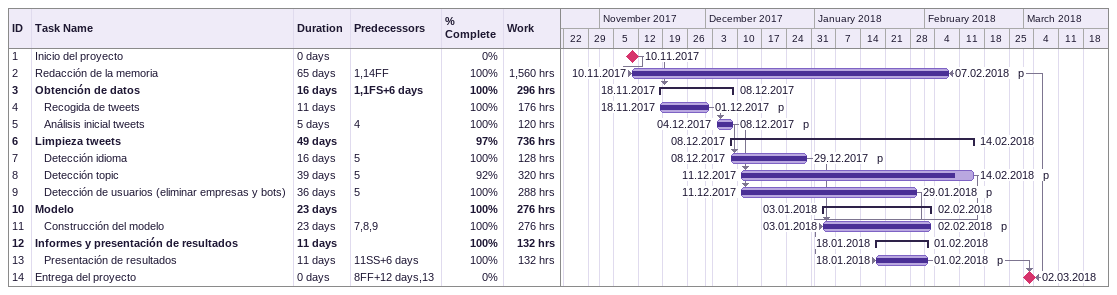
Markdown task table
| ID | Level | Task | Duration | Start | Finish | Predecessors | Resources | % complete | Work (h) |
|---|---|---|---|---|---|---|---|---|---|
| 1 | 1 | Inicio del proyecto | 0d | 2017-11-10 | 2017-11-10 |  |  | 0 |  |
| 2 | 1 | Redacción de la memoria | 65d | 2017-11-10 | 2018-02-07 | 1, 14FF | p | 100 | 1560 |
| 3 | 1 | **Obtención de datos** | 16d | 2017-11-18 | 2017-12-08 | 1, 1FS+6d |  | 100 | 296 |
| 4 | 2 | Recogida de tweets | 11d | 2017-11-18 | 2017-12-01 |  | p | 100 | 176 |
| 5 | 2 | Análisis inicial tweets | 5d | 2017-12-04 | 2017-12-08 | 4 | p | 100 | 120 |
| 6 | 1 | **Limpieza tweets** | 49d | 2017-12-08 | 2018-02-14 |  |  | 97 | 736 |
| 7 | 2 | Detección idioma | 16d | 2017-12-08 | 2017-12-29 | 5 | p | 100 | 128 |
| 8 | 2 | Detección topic | 39d | 2017-12-11 | 2018-02-14 | 5 | p | 92 | 320 |
| 9 | 2 | Detección de usuarios (eliminar empresas y bots) | 36d | 2017-12-11 | 2018-01-29 | 5 | p | 100 | 288 |
| 10 | 1 | **Modelo** | 23d | 2018-01-03 | 2018-02-02 |  |  | 100 | 276 |
| 11 | 2 | Construcción del modelo | 23d | 2018-01-03 | 2018-02-02 | 7, 8, 9 | p | 100 | 276 |
| 12 | 1 | **Informes y presentación de resultados** | 11d | 2018-01-18 | 2018-02-01 |  |  | 100 | 132 |
| 13 | 2 | Presentación de resultados | 11d | 2018-01-18 | 2018-02-01 | 11SS+6d | p | 100 | 132 |
| 14 | 1 | Entrega del proyecto | 0d | 2018-03-02 | 2018-03-02 | 8FF+12d, 13 |  | 0 |  |
